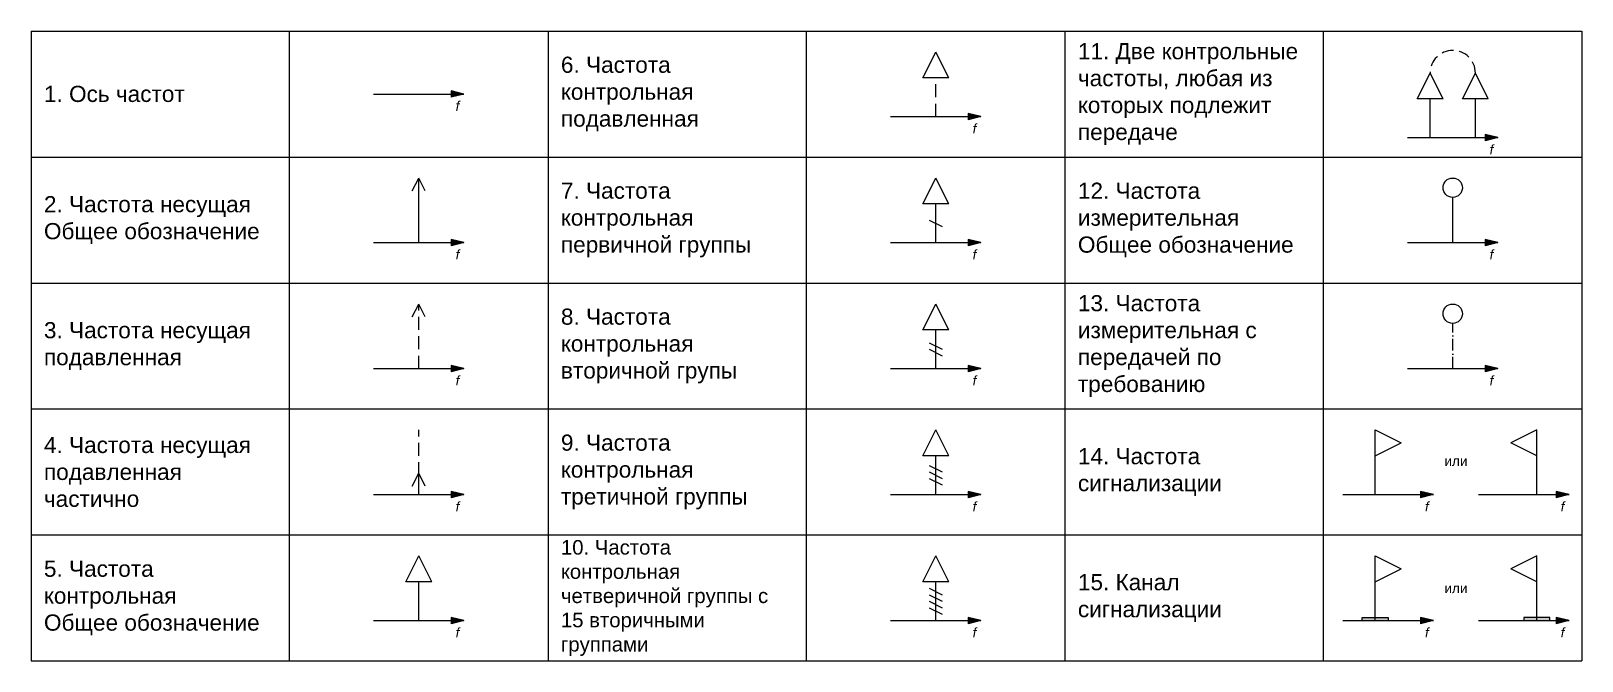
# Model space of a CAD drawing. Header units: millimetres. Extents: x 0 to 471, y -156 to 98.
# Drawn here: x 0 to 240, y 0 to 97.5 of the extents above; entities that cross this region are included whole.
import ezdxf

# ---------------------------------------------------------------- set-up
doc = ezdxf.new("R2010")
doc.units = ezdxf.units.MM
doc.linetypes.add('ACAD_ISO10W100', pattern=[18, 12, -3, 0, -3])
doc.linetypes.add('JIS_02_2.0', pattern=[3, 2, -1])
doc.layers.add('Рамка', color=7, linetype='Continuous')
doc.layers.add('УГО', color=7, linetype='Continuous', lineweight=30)
doc.styles.get("Standard").update_dxf_attribs({"font": 'arial.ttf'})

msp = doc.modelspace()

# ---------------------------------------------------------------- hatches: boundary and pattern name
at = {"layer": 'УГО'}
h = msp.add_hatch(color=256, dxfattribs=at)
h.dxf.hatch_style = 1
h.paths.add_polyline_path([(65, 88.25), (65, 87.75), (67, 87.75)])
h.paths.add_polyline_path([(67, 87.75), (65, 87.75), (65, 87.25)])
h = msp.add_hatch(color=256, dxfattribs=at)
h.dxf.hatch_style = 1
h.paths.add_polyline_path([(145, 84.75), (145, 84.25), (147, 84.25)])
h.paths.add_polyline_path([(147, 84.25), (145, 84.25), (145, 83.75)])
h = msp.add_hatch(color=256, dxfattribs=at)
h.dxf.hatch_style = 1
h.paths.add_polyline_path([(225, 81.5), (225, 81), (227, 81)])
h.paths.add_polyline_path([(227, 81), (225, 81), (225, 80.5)])
h = msp.add_hatch(color=256, dxfattribs=at)
h.dxf.hatch_style = 1
h.paths.add_polyline_path([(65, 65.25), (65, 64.75), (67, 64.75)])
h.paths.add_polyline_path([(67, 64.75), (65, 64.75), (65, 64.25)])
h = msp.add_hatch(color=256, dxfattribs=at)
h.dxf.hatch_style = 1
h.paths.add_polyline_path([(145, 65.25), (145, 64.75), (147, 64.75)])
h.paths.add_polyline_path([(147, 64.75), (145, 64.75), (145, 64.25)])
h = msp.add_hatch(color=256, dxfattribs=at)
h.dxf.hatch_style = 1
h.paths.add_polyline_path([(225, 65.25), (225, 64.75), (227, 64.75)])
h.paths.add_polyline_path([(227, 64.75), (225, 64.75), (225, 64.25)])
h = msp.add_hatch(color=256, dxfattribs=at)
h.dxf.hatch_style = 1
h.paths.add_polyline_path([(65, 45.75), (65, 45.25), (67, 45.25)])
h.paths.add_polyline_path([(67, 45.25), (65, 45.25), (65, 44.75)])
h = msp.add_hatch(color=256, dxfattribs=at)
h.dxf.hatch_style = 1
h.paths.add_polyline_path([(145, 45.75), (145, 45.25), (147, 45.25)])
h.paths.add_polyline_path([(147, 45.25), (145, 45.25), (145, 44.75)])
h = msp.add_hatch(color=256, dxfattribs=at)
h.dxf.hatch_style = 1
h.paths.add_polyline_path([(225, 45.75), (225, 45.25), (227, 45.25)])
h.paths.add_polyline_path([(227, 45.25), (225, 45.25), (225, 44.75)])
h = msp.add_hatch(color=256, dxfattribs=at)
h.dxf.hatch_style = 1
h.paths.add_polyline_path([(65, 26.25), (65, 25.75), (67, 25.75)])
h.paths.add_polyline_path([(67, 25.75), (65, 25.75), (65, 25.25)])
h = msp.add_hatch(color=256, dxfattribs=at)
h.dxf.hatch_style = 1
h.paths.add_polyline_path([(145, 26.25), (145, 25.75), (147, 25.75)])
h.paths.add_polyline_path([(147, 25.75), (145, 25.75), (145, 25.25)])
h = msp.add_hatch(color=256, dxfattribs=at)
h.dxf.hatch_style = 1
h.paths.add_polyline_path([(215, 26.25), (215, 25.75), (217, 25.75)])
h.paths.add_polyline_path([(217, 25.75), (215, 25.75), (215, 25.25)])
h = msp.add_hatch(color=256, dxfattribs=at)
h.dxf.hatch_style = 1
h.paths.add_polyline_path([(236, 26.25), (236, 25.75), (238, 25.75)])
h.paths.add_polyline_path([(238, 25.75), (236, 25.75), (236, 25.25)])
h = msp.add_hatch(color=256, dxfattribs=at)
h.dxf.hatch_style = 1
h.paths.add_polyline_path([(65, 6.75), (65, 6.25), (67, 6.25)])
h.paths.add_polyline_path([(67, 6.25), (65, 6.25), (65, 5.75)])
h = msp.add_hatch(color=256, dxfattribs=at)
h.dxf.hatch_style = 1
h.paths.add_polyline_path([(145, 6.75), (145, 6.25), (147, 6.25)])
h.paths.add_polyline_path([(147, 6.25), (145, 6.25), (145, 5.75)])
h = msp.add_hatch(color=256, dxfattribs=at)
h.dxf.hatch_style = 1
h.paths.add_polyline_path([(208, 6.75), (206, 6.75), (206, 6.25), (208, 6.25)])
h.paths.add_polyline_path([(210, 6.75), (208, 6.75), (208, 6.25), (210, 6.25)])
h = msp.add_hatch(color=256, dxfattribs=at)
h.dxf.hatch_style = 1
h.paths.add_polyline_path([(215, 6.75), (215, 6.25), (217, 6.25)])
h.paths.add_polyline_path([(217, 6.25), (215, 6.25), (215, 5.75)])
h = msp.add_hatch(color=256, dxfattribs=at)
h.dxf.hatch_style = 1
h.paths.add_polyline_path([(233, 6.75), (235, 6.75), (235, 6.25), (233, 6.25)])
h.paths.add_polyline_path([(231, 6.75), (233, 6.75), (233, 6.25), (231, 6.25)])
h = msp.add_hatch(color=256, dxfattribs=at)
h.dxf.hatch_style = 1
h.paths.add_polyline_path([(236, 6.75), (236, 6.25), (238, 6.25)])
h.paths.add_polyline_path([(238, 6.25), (236, 6.25), (236, 5.75)])

# ---------------------------------------------------------------- linework, layer by layer
at = {"layer": 'Рамка'}
for p, q in [((0, 97.5), (240, 97.5)), ((0, 97.5), (0, 78)), ((40, 78), (40, 97.5)), ((80, 97.5), (80, 78)), ((80, 97.5), (80, 78)), ((120, 78), (120, 97.5)), ((160, 97.5), (160, 78)), ((160, 97.5), (160, 78)), ((200, 78), (200, 97.5)), ((200, 97.5), (220, 97.5)), ((240, 97.5), (240, 78)), ((0, 78), (80, 78)), ((0, 78), (0, 58.5)), ((0, 78), (80, 78)), ((40, 58.5), (40, 78)), ((40, 78), (60, 78)), ((80, 78), (160, 78)), ((80, 78), (80, 58.5)), ((80, 78), (80, 58.5)), ((120, 58.5), (120, 78)), ((160, 78), (240, 78)), ((160, 78), (160, 58.5)), ((160, 78), (160, 58.5)), ((200, 58.5), (200, 78)), ((240, 78), (240, 58.5)), ((0, 58.5), (0, 39)), ((0, 58.5), (80, 58.5)), ((40, 39), (40, 58.5)), ((40, 58.5), (60, 58.5)), ((80, 58.5), (80, 39)), ((80, 58.5), (160, 58.5)), ((80, 58.5), (80, 39)), ((120, 39), (120, 58.5)), ((160, 58.5), (160, 39)), ((160, 58.5), (240, 58.5)), ((160, 58.5), (160, 39)), ((200, 39), (200, 58.5)), ((200, 58.5), (220, 58.5)), ((240, 58.5), (240, 39)), ((0, 39), (0, 19.5)), ((0, 39), (80, 39)), ((40, 19.5), (40, 39)), ((40, 39), (60, 39)), ((80, 39), (80, 19.5)), ((80, 39), (160, 39)), ((80, 39), (80, 19.5)), ((120, 19.5), (120, 39)), ((120, 39), (140, 39)), ((160, 39), (160, 19.5)), ((160, 39), (240, 39)), ((160, 39), (160, 19.5)), ((200, 19.5), (200, 39)), ((200, 39), (220, 39)), ((240, 39), (240, 19.5)), ((0, 19.5), (0, 0)), ((0, 19.5), (80, 19.5)), ((40, 0), (40, 19.5)), ((40, 19.5), (60, 19.5)), ((80, 19.5), (80, 0)), ((80, 19.5), (160, 19.5)), ((80, 19.5), (80, 0)), ((120, 0), (120, 19.5)), ((120, 19.5), (140, 19.5)), ((160, 19.5), (160, 0)), ((160, 19.5), (240, 19.5)), ((160, 19.5), (160, 0)), ((200, 0), (200, 19.5)), ((200, 19.5), (220, 19.5)), ((240, 19.5), (240, 0)), ((0, 0), (80, 0)), ((80, 0), (160, 0)), ((160, 0), (240, 0))]:
    msp.add_line(p, q, dxfattribs=at)
at = {"layer": 'УГО'}
for p, q in [((138, 90.25), (140, 94.25)), ((142, 90.25), (138, 90.25)), ((214.5, 87), (216.5, 91)), ((221.5, 87), (223.5, 91)), ((53, 87.75), (67, 87.75)), ((65, 88.25), (65, 87.25)), ((67, 87.75), (65, 88.25)), ((67, 87.75), (65, 87.25)), ((218.5, 87), (214.5, 87)), ((216.5, 81), (216.5, 87)), ((225.5, 87), (221.5, 87)), ((223.5, 81), (223.5, 87)), ((133, 84.25), (147, 84.25)), ((145, 84.75), (145, 83.75)), ((147, 84.25), (145, 84.75)), ((147, 84.25), (145, 83.75)), ((213, 81), (227, 81)), ((225, 81.5), (225, 80.5)), ((227, 81), (225, 81.5)), ((227, 81), (225, 80.5)), ((59, 72.75), (60, 74.75)), ((60, 64.75), (60, 74.75)), ((61, 72.75), (60, 74.75)), ((138, 70.75), (140, 74.75)), ((142, 70.75), (138, 70.75)), ((140, 64.75), (140, 70.75)), ((220, 64.75), (220, 71.75)), ((139, 68.25), (141, 67.25)), ((65, 65.25), (65, 64.25)), ((67, 64.75), (65, 65.25)), ((145, 65.25), (145, 64.25)), ((147, 64.75), (145, 65.25)), ((225, 65.25), (225, 64.25)), ((227, 64.75), (225, 65.25)), ((53, 64.75), (67, 64.75)), ((67, 64.75), (65, 64.25)), ((133, 64.75), (147, 64.75)), ((147, 64.75), (145, 64.25)), ((213, 64.75), (227, 64.75)), ((227, 64.75), (225, 64.25)), ((59, 53.25), (60, 55.25)), ((61, 53.25), (60, 55.25)), ((138, 51.25), (140, 55.25)), ((142, 51.25), (138, 51.25)), ((140, 45.25), (140, 51.25)), ((139, 49.25), (141, 48.25)), ((139, 48.25), (141, 47.25)), ((65, 45.75), (65, 44.75)), ((67, 45.25), (65, 45.75)), ((145, 45.75), (145, 44.75)), ((147, 45.25), (145, 45.75)), ((225, 45.75), (225, 44.75)), ((227, 45.25), (225, 45.75)), ((53, 45.25), (67, 45.25)), ((67, 45.25), (65, 44.75)), ((133, 45.25), (147, 45.25)), ((147, 45.25), (145, 44.75)), ((213, 45.25), (227, 45.25)), ((227, 45.25), (225, 44.75)), ((138, 31.75), (140, 35.75)), ((208, 25.75), (208, 35.75)), ((208, 35.75), (212, 33.75)), ((233, 35.75), (229, 33.75)), ((233, 25.75), (233, 35.75)), ((142, 31.75), (138, 31.75)), ((140, 25.75), (140, 31.75)), ((59, 27.08), (60, 29.08)), ((61, 27.08), (60, 29.08)), ((60, 25.75), (60, 29.08)), ((139, 30.25), (141, 29.25)), ((139, 29.25), (141, 28.25)), ((139, 28.25), (141, 27.25)), ((53, 25.75), (67, 25.75)), ((65, 26.25), (65, 25.25)), ((67, 25.75), (65, 26.25)), ((67, 25.75), (65, 25.25)), ((133, 25.75), (147, 25.75)), ((145, 26.25), (145, 25.25)), ((147, 25.75), (145, 26.25)), ((147, 25.75), (145, 25.25)), ((203, 25.75), (217, 25.75)), ((215, 26.25), (215, 25.25)), ((217, 25.75), (215, 26.25)), ((217, 25.75), (215, 25.25)), ((224, 25.75), (238, 25.75)), ((236, 26.25), (236, 25.25)), ((238, 25.75), (236, 26.25)), ((238, 25.75), (236, 25.25)), ((58, 12.25), (60, 16.25)), ((138, 12.25), (140, 16.25)), ((208, 6.25), (208, 16.25)), ((208, 16.25), (212, 14.25)), ((233, 16.25), (229, 14.25)), ((233, 6.25), (233, 16.25)), ((62, 12.25), (58, 12.25)), ((60, 6.25), (60, 12.25)), ((142, 12.25), (138, 12.25)), ((140, 6.25), (140, 12.25)), ((139, 11.25), (141, 10.25)), ((139, 10.25), (141, 9.25)), ((139, 9.25), (141, 8.25)), ((139, 8.25), (141, 7.25)), ((53, 6.25), (67, 6.25)), ((65, 6.75), (65, 5.75)), ((67, 6.25), (65, 6.75)), ((67, 6.25), (65, 5.75)), ((133, 6.25), (147, 6.25)), ((145, 6.75), (145, 5.75)), ((147, 6.25), (145, 6.75)), ((147, 6.25), (145, 5.75)), ((203, 6.25), (217, 6.25)), ((206, 6.25), (206, 6.75)), ((206, 6.75), (210, 6.75)), ((210, 6.75), (210, 6.25)), ((215, 6.75), (215, 5.75)), ((217, 6.25), (215, 6.75)), ((217, 6.25), (215, 5.75)), ((224, 6.25), (238, 6.25)), ((235, 6.75), (231, 6.75)), ((231, 6.75), (231, 6.25)), ((235, 6.25), (235, 6.75)), ((236, 6.75), (236, 5.75)), ((238, 6.25), (236, 6.75)), ((238, 6.25), (236, 5.75))]:
    msp.add_line(p, q, dxfattribs=at)
at = {"layer": 'УГО', "linetype": 'JIS_02_2.0'}
for p, q in [((140, 84.25), (140, 90.25)), ((60, 45.25), (60, 55.25)), ((60, 25.75), (60, 35.75))]:
    msp.add_line(p, q, dxfattribs=at)
at = {"layer": 'УГО', "linetype": 'ACAD_ISO10W100', "ltscale": 0.15}
msp.add_line((220, 45.25), (220, 52.25), dxfattribs=at)
at = {"layer": 'УГО'}
for points in [[(142, 90.25), (140, 94.25)], [(218.5, 87), (216.5, 91)], [(225.5, 87), (223.5, 91)], [(142, 70.75), (140, 74.75)], [(142, 51.25), (140, 55.25)], [(142, 31.75), (140, 35.75)], [(208, 31.75), (212, 33.75)], [(233, 31.75), (229, 33.75)], [(62, 12.25), (60, 16.25)], [(142, 12.25), (140, 16.25)], [(208, 12.25), (212, 14.25)], [(233, 12.25), (229, 14.25)]]:
    msp.add_lwpolyline(points, dxfattribs=at)
for centre in [(220, 73.25), (220, 53.75)]:
    msp.add_circle(centre, 1.5, dxfattribs=at)
at = {"layer": 'УГО', "linetype": 'JIS_02_2.0', "ltscale": 0.9}
msp.add_arc((220, 91), 3.5, 0, 180, dxfattribs=at)

# ---------------------------------------------------------------- texts
at = {"layer": 'Рамка'}
for s, width, insert, char_height, attachment_point in [('11. Две контрольные частоты, любая из которых подлежит передаче', 36, (162, 87.75), 2.5, 4), ('6. Частота контрольная подавленная', 36, (82, 87.75), 2.5, 4), ('1. Ось частот', 36, (2, 87.75), 2.5, 4), ('7. Частота контрольная первичной группы', 36, (82, 68.25), 2.5, 4), ('12. Частота измерительная\\PОбщее обозначение', 36, (162, 68.25), 2.5, 4), ('2. Частота несущая\\PОбщее обозначение', 36, (2, 68.25), 2.5, 4), ('13. Частота измерительная с передачей по требованию', 36, (162, 48.75), 2.5, 4), ('8. Частота контрольная вторичной групы', 36, (82, 48.75), 2.5, 4), ('3. Частота несущая подавленная', 36, (2, 48.75), 2.5, 4), ('4. Частота несущая подавленная частично', 36, (2, 29.25), 2.5, 4), ('9. Частота контрольная третичной группы ', 36, (82, 29.25), 2.5, 4), ('14. Частота сигнализации', 36, (162, 29.25), 2.5, 4), ('или', 7, (220.5, 30.93), 1.5, 5), ('10. Частота контрольная четверичной группы с 15 вторичными группами', 36, (82, 9.75), 2.25, 4), ('5. Частота контрольная\\PОбщее обозначение', 36, (2, 9.75), 2.5, 4), ('15. Канал сигнализации', 36, (162, 9.75), 2.5, 4), ('или', 7, (220.5, 11.25), 1.5, 5)]:
    msp.add_mtext_dynamic_manual_height_columns(s, width=width, gutter_width=12.5, heights=[0], dxfattribs=dict(at, insert=insert, char_height=char_height, attachment_point=attachment_point))
at = {"layer": 'УГО', "char_height": 1.5, "attachment_point": 5}
for insert in [(66, 85.89), (146, 82.39), (226, 79.14), (66, 62.89), (146, 62.89), (226, 62.89), (66, 43.39), (146, 43.39), (226, 43.39), (66, 23.89), (146, 23.89), (216, 23.89), (237, 23.89), (66, 4.39), (146, 4.39), (216, 4.39), (237, 4.39)]:
    msp.add_mtext_dynamic_manual_height_columns('{\\fArial|b0|i1|c204|p34;f}', width=2, gutter_width=12.5, heights=[0], dxfattribs=dict(at, insert=insert))

doc.saveas('drawing.dxf')
